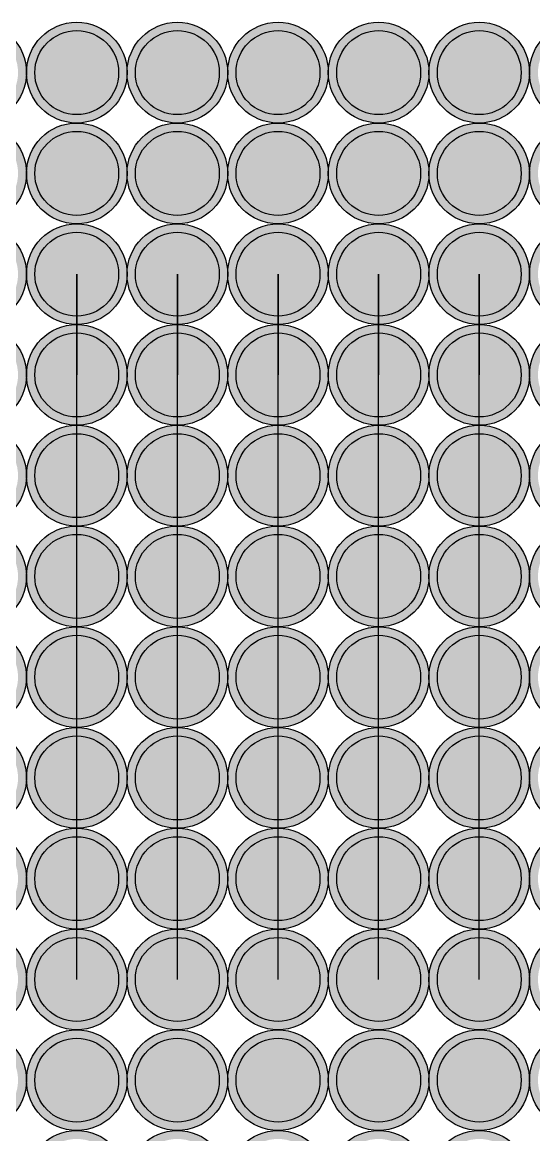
# Model space of a CAD drawing. Header units: inches. Extents: x -713 to 287, y -537 to 251.
# Drawn here: x -363.95 to -356.32, y -408.9 to -392.33 of the extents above; entities that cross this region are included whole.
import ezdxf

# ---------------------------------------------------------------- set-up
doc = ezdxf.new("R2010")
doc.units = ezdxf.units.IN
doc.header["$MEASUREMENT"] = 0

msp = doc.modelspace()

# ---------------------------------------------------------------- hatches: boundary and pattern name
at = {"linetype": 'Continuous'}
h = msp.add_hatch(color=256, dxfattribs=at)
h.set_gradient(color1=(6, 123, 249), one_color=1, tint=1)
h.paths.add_polyline_path([(-365.385, -393.083, 1), (-363.885, -393.083, 1)])
h.paths.add_polyline_path([(-364.01, -393.083, -1), (-365.26, -393.083, -1)], flags=16)
h = msp.add_hatch(color=256, dxfattribs=at)
h.set_gradient(color1=(6, 123, 249), one_color=1, tint=1)
h.paths.add_polyline_path([(-363.885, -393.083, 1), (-362.385, -393.083, 1)])
h.paths.add_polyline_path([(-362.51, -393.083, -1), (-363.76, -393.083, -1)], flags=16)
h = msp.add_hatch(color=256, dxfattribs=at)
h.set_gradient(color1=(6, 123, 249), one_color=1, tint=1)
h.paths.add_polyline_path([(-362.385, -393.083, 1), (-360.885, -393.083, 1)])
h.paths.add_polyline_path([(-361.01, -393.083, -1), (-362.26, -393.083, -1)], flags=16)
h = msp.add_hatch(color=256, dxfattribs=at)
h.set_gradient(color1=(6, 123, 249), one_color=1, tint=1)
h.paths.add_polyline_path([(-360.885, -393.083, 1), (-359.385, -393.083, 1)])
h.paths.add_polyline_path([(-359.51, -393.083, -1), (-360.76, -393.083, -1)], flags=16)
h = msp.add_hatch(color=256, dxfattribs=at)
h.set_gradient(color1=(6, 123, 249), one_color=1, tint=1)
h.paths.add_polyline_path([(-359.385, -393.083, 1), (-357.885, -393.083, 1)])
h.paths.add_polyline_path([(-358.01, -393.083, -1), (-359.26, -393.083, -1)], flags=16)
h = msp.add_hatch(color=256, dxfattribs=at)
h.set_gradient(color1=(6, 123, 249), one_color=1, tint=1)
h.paths.add_polyline_path([(-357.885, -393.083, 1), (-356.385, -393.083, 1)])
h.paths.add_polyline_path([(-356.51, -393.083, -1), (-357.76, -393.083, -1)], flags=16)
h = msp.add_hatch(color=256, dxfattribs=at)
h.set_gradient(color1=(6, 123, 249), one_color=1, tint=1)
h.paths.add_polyline_path([(-356.385, -393.083, 1), (-354.885, -393.083, 1)])
h.paths.add_polyline_path([(-355.01, -393.083, -1), (-356.26, -393.083, -1)], flags=16)
h = msp.add_hatch(color=256, dxfattribs=at)
h.set_gradient(color1=(247, 100, 8), one_color=1, tint=1)
h.paths.add_polyline_path([(-362.51, -393.083, 1), (-363.76, -393.083, 1)])
h = msp.add_hatch(color=256, dxfattribs=at)
h.set_gradient(color1=(247, 100, 8), one_color=1, tint=1)
h.paths.add_polyline_path([(-361.01, -393.083, 1), (-362.26, -393.083, 1)])
h = msp.add_hatch(color=256, dxfattribs=at)
h.set_gradient(color1=(247, 100, 8), one_color=1, tint=1)
h.paths.add_polyline_path([(-359.51, -393.083, 1), (-360.76, -393.083, 1)])
h = msp.add_hatch(color=256, dxfattribs=at)
h.set_gradient(color1=(247, 100, 8), one_color=1, tint=1)
h.paths.add_polyline_path([(-358.01, -393.083, 1), (-359.26, -393.083, 1)])
h = msp.add_hatch(color=256, dxfattribs=at)
h.set_gradient(color1=(247, 100, 8), one_color=1, tint=1)
h.paths.add_polyline_path([(-356.51, -393.083, 1), (-357.76, -393.083, 1)])
h = msp.add_hatch(color=256, dxfattribs=at)
h.set_gradient(color1=(6, 123, 249), one_color=1, tint=1)
h.paths.add_polyline_path([(-365.385, -394.583, 1), (-363.885, -394.583, 1)])
h.paths.add_polyline_path([(-364.01, -394.583, -1), (-365.26, -394.583, -1)], flags=16)
h = msp.add_hatch(color=256, dxfattribs=at)
h.set_gradient(color1=(6, 123, 249), one_color=1, tint=1)
h.paths.add_polyline_path([(-363.885, -394.583, 1), (-362.385, -394.583, 1)])
h.paths.add_polyline_path([(-362.51, -394.583, -1), (-363.76, -394.583, -1)], flags=16)
h = msp.add_hatch(color=256, dxfattribs=at)
h.set_gradient(color1=(6, 123, 249), one_color=1, tint=1)
h.paths.add_polyline_path([(-362.385, -394.583, 1), (-360.885, -394.583, 1)])
h.paths.add_polyline_path([(-361.01, -394.583, -1), (-362.26, -394.583, -1)], flags=16)
h = msp.add_hatch(color=256, dxfattribs=at)
h.set_gradient(color1=(6, 123, 249), one_color=1, tint=1)
h.paths.add_polyline_path([(-360.885, -394.583, 1), (-359.385, -394.583, 1)])
h.paths.add_polyline_path([(-359.51, -394.583, -1), (-360.76, -394.583, -1)], flags=16)
h = msp.add_hatch(color=256, dxfattribs=at)
h.set_gradient(color1=(6, 123, 249), one_color=1, tint=1)
h.paths.add_polyline_path([(-359.385, -394.583, 1), (-357.885, -394.583, 1)])
h.paths.add_polyline_path([(-358.01, -394.583, -1), (-359.26, -394.583, -1)], flags=16)
h = msp.add_hatch(color=256, dxfattribs=at)
h.set_gradient(color1=(6, 123, 249), one_color=1, tint=1)
h.paths.add_polyline_path([(-357.885, -394.583, 1), (-356.385, -394.583, 1)])
h.paths.add_polyline_path([(-356.51, -394.583, -1), (-357.76, -394.583, -1)], flags=16)
h = msp.add_hatch(color=256, dxfattribs=at)
h.set_gradient(color1=(6, 123, 249), one_color=1, tint=1)
h.paths.add_polyline_path([(-356.385, -394.583, 1), (-354.885, -394.583, 1)])
h.paths.add_polyline_path([(-355.01, -394.583, -1), (-356.26, -394.583, -1)], flags=16)
h = msp.add_hatch(color=256, dxfattribs=at)
h.set_gradient(color1=(247, 100, 8), one_color=1, tint=1)
h.paths.add_polyline_path([(-362.51, -394.583, 1), (-363.76, -394.583, 1)])
h = msp.add_hatch(color=256, dxfattribs=at)
h.set_gradient(color1=(247, 100, 8), one_color=1, tint=1)
h.paths.add_polyline_path([(-361.01, -394.583, 1), (-362.26, -394.583, 1)])
h = msp.add_hatch(color=256, dxfattribs=at)
h.set_gradient(color1=(247, 100, 8), one_color=1, tint=1)
h.paths.add_polyline_path([(-359.51, -394.583, 1), (-360.76, -394.583, 1)])
h = msp.add_hatch(color=256, dxfattribs=at)
h.set_gradient(color1=(247, 100, 8), one_color=1, tint=1)
h.paths.add_polyline_path([(-358.01, -394.583, 1), (-359.26, -394.583, 1)])
h = msp.add_hatch(color=256, dxfattribs=at)
h.set_gradient(color1=(247, 100, 8), one_color=1, tint=1)
h.paths.add_polyline_path([(-356.51, -394.583, 1), (-357.76, -394.583, 1)])
h = msp.add_hatch(color=256, dxfattribs=at)
h.set_gradient(color1=(6, 123, 249), one_color=1, tint=1)
h.paths.add_polyline_path([(-365.385, -396.083, 1), (-363.885, -396.083, 1)])
h.paths.add_polyline_path([(-364.01, -396.083, -1), (-365.26, -396.083, -1)], flags=16)
h = msp.add_hatch(color=256, dxfattribs=at)
h.set_gradient(color1=(6, 123, 249), one_color=1, tint=1)
h.paths.add_polyline_path([(-363.885, -396.083, 1), (-362.385, -396.083, 1)])
h.paths.add_polyline_path([(-362.51, -396.083, -1), (-363.76, -396.083, -1)], flags=16)
h = msp.add_hatch(color=256, dxfattribs=at)
h.set_gradient(color1=(6, 123, 249), one_color=1, tint=1)
h.paths.add_polyline_path([(-362.385, -396.083, 1), (-360.885, -396.083, 1)])
h.paths.add_polyline_path([(-361.01, -396.083, -1), (-362.26, -396.083, -1)], flags=16)
h = msp.add_hatch(color=256, dxfattribs=at)
h.set_gradient(color1=(6, 123, 249), one_color=1, tint=1)
h.paths.add_polyline_path([(-360.885, -396.083, 1), (-359.385, -396.083, 1)])
h.paths.add_polyline_path([(-359.51, -396.083, -1), (-360.76, -396.083, -1)], flags=16)
h = msp.add_hatch(color=256, dxfattribs=at)
h.set_gradient(color1=(6, 123, 249), one_color=1, tint=1)
h.paths.add_polyline_path([(-359.385, -396.083, 1), (-357.885, -396.083, 1)])
h.paths.add_polyline_path([(-358.01, -396.083, -1), (-359.26, -396.083, -1)], flags=16)
h = msp.add_hatch(color=256, dxfattribs=at)
h.set_gradient(color1=(6, 123, 249), one_color=1, tint=1)
h.paths.add_polyline_path([(-357.885, -396.083, 1), (-356.385, -396.083, 1)])
h.paths.add_polyline_path([(-356.51, -396.083, -1), (-357.76, -396.083, -1)], flags=16)
h = msp.add_hatch(color=256, dxfattribs=at)
h.set_gradient(color1=(6, 123, 249), one_color=1, tint=1)
h.paths.add_polyline_path([(-356.385, -396.083, 1), (-354.885, -396.083, 1)])
h.paths.add_polyline_path([(-355.01, -396.083, -1), (-356.26, -396.083, -1)], flags=16)
h = msp.add_hatch(color=256, dxfattribs=at)
h.set_gradient(color1=(247, 100, 8), one_color=1, tint=1)
h.paths.add_polyline_path([(-362.51, -396.083, 1), (-363.76, -396.083, 1)])
h = msp.add_hatch(color=256, dxfattribs=at)
h.set_gradient(color1=(247, 100, 8), one_color=1, tint=1)
h.paths.add_polyline_path([(-361.01, -396.083, 1), (-362.26, -396.083, 1)])
h = msp.add_hatch(color=256, dxfattribs=at)
h.set_gradient(color1=(247, 100, 8), one_color=1, tint=1)
h.paths.add_polyline_path([(-359.51, -396.083, 1), (-360.76, -396.083, 1)])
h = msp.add_hatch(color=256, dxfattribs=at)
h.set_gradient(color1=(247, 100, 8), one_color=1, tint=1)
h.paths.add_polyline_path([(-358.01, -396.083, 1), (-359.26, -396.083, 1)])
h = msp.add_hatch(color=256, dxfattribs=at)
h.set_gradient(color1=(247, 100, 8), one_color=1, tint=1)
h.paths.add_polyline_path([(-356.51, -396.083, 1), (-357.76, -396.083, 1)])
h = msp.add_hatch(color=256, dxfattribs=at)
h.set_gradient(color1=(6, 123, 249), one_color=1, tint=1)
h.paths.add_polyline_path([(-365.385, -397.583, 1), (-363.885, -397.583, 1)])
h.paths.add_polyline_path([(-364.01, -397.583, -1), (-365.26, -397.583, -1)], flags=16)
h = msp.add_hatch(color=256, dxfattribs=at)
h.set_gradient(color1=(6, 123, 249), one_color=1, tint=1)
h.paths.add_polyline_path([(-363.885, -397.583, 1), (-362.385, -397.583, 1)])
h.paths.add_polyline_path([(-362.51, -397.583, -1), (-363.76, -397.583, -1)], flags=16)
h = msp.add_hatch(color=256, dxfattribs=at)
h.set_gradient(color1=(6, 123, 249), one_color=1, tint=1)
h.paths.add_polyline_path([(-362.385, -397.583, 1), (-360.885, -397.583, 1)])
h.paths.add_polyline_path([(-361.01, -397.583, -1), (-362.26, -397.583, -1)], flags=16)
h = msp.add_hatch(color=256, dxfattribs=at)
h.set_gradient(color1=(6, 123, 249), one_color=1, tint=1)
h.paths.add_polyline_path([(-360.885, -397.583, 1), (-359.385, -397.583, 1)])
h.paths.add_polyline_path([(-359.51, -397.583, -1), (-360.76, -397.583, -1)], flags=16)
h = msp.add_hatch(color=256, dxfattribs=at)
h.set_gradient(color1=(6, 123, 249), one_color=1, tint=1)
h.paths.add_polyline_path([(-359.385, -397.583, 1), (-357.885, -397.583, 1)])
h.paths.add_polyline_path([(-358.01, -397.583, -1), (-359.26, -397.583, -1)], flags=16)
h = msp.add_hatch(color=256, dxfattribs=at)
h.set_gradient(color1=(6, 123, 249), one_color=1, tint=1)
h.paths.add_polyline_path([(-357.885, -397.583, 1), (-356.385, -397.583, 1)])
h.paths.add_polyline_path([(-356.51, -397.583, -1), (-357.76, -397.583, -1)], flags=16)
h = msp.add_hatch(color=256, dxfattribs=at)
h.set_gradient(color1=(6, 123, 249), one_color=1, tint=1)
h.paths.add_polyline_path([(-356.385, -397.583, 1), (-354.885, -397.583, 1)])
h.paths.add_polyline_path([(-355.01, -397.583, -1), (-356.26, -397.583, -1)], flags=16)
h = msp.add_hatch(color=256, dxfattribs=at)
h.set_gradient(color1=(247, 100, 8), one_color=1, tint=1)
h.paths.add_polyline_path([(-362.51, -397.583, 1), (-363.76, -397.583, 1)])
h = msp.add_hatch(color=256, dxfattribs=at)
h.set_gradient(color1=(247, 100, 8), one_color=1, tint=1)
h.paths.add_polyline_path([(-361.01, -397.583, 1), (-362.26, -397.583, 1)])
h = msp.add_hatch(color=256, dxfattribs=at)
h.set_gradient(color1=(247, 100, 8), one_color=1, tint=1)
h.paths.add_polyline_path([(-359.51, -397.583, 1), (-360.76, -397.583, 1)])
h = msp.add_hatch(color=256, dxfattribs=at)
h.set_gradient(color1=(247, 100, 8), one_color=1, tint=1)
h.paths.add_polyline_path([(-358.01, -397.583, 1), (-359.26, -397.583, 1)])
h = msp.add_hatch(color=256, dxfattribs=at)
h.set_gradient(color1=(247, 100, 8), one_color=1, tint=1)
h.paths.add_polyline_path([(-356.51, -397.583, 1), (-357.76, -397.583, 1)])
h = msp.add_hatch(color=256, dxfattribs=at)
h.set_gradient(color1=(6, 123, 249), one_color=1, tint=1)
h.paths.add_polyline_path([(-365.385, -399.083, 1), (-363.885, -399.083, 1)])
h.paths.add_polyline_path([(-364.01, -399.083, -1), (-365.26, -399.083, -1)], flags=16)
h = msp.add_hatch(color=256, dxfattribs=at)
h.set_gradient(color1=(6, 123, 249), one_color=1, tint=1)
h.paths.add_polyline_path([(-363.885, -399.083, 1), (-362.385, -399.083, 1)])
h.paths.add_polyline_path([(-362.51, -399.083, -1), (-363.76, -399.083, -1)], flags=16)
h = msp.add_hatch(color=256, dxfattribs=at)
h.set_gradient(color1=(247, 100, 8), one_color=1, tint=1)
h.paths.add_polyline_path([(-362.51, -399.083, 1), (-363.76, -399.083, 1)])
h = msp.add_hatch(color=256, dxfattribs=at)
h.set_gradient(color1=(6, 123, 249), one_color=1, tint=1)
h.paths.add_polyline_path([(-362.385, -399.083, 1), (-360.885, -399.083, 1)])
h.paths.add_polyline_path([(-361.01, -399.083, -1), (-362.26, -399.083, -1)], flags=16)
h = msp.add_hatch(color=256, dxfattribs=at)
h.set_gradient(color1=(247, 100, 8), one_color=1, tint=1)
h.paths.add_polyline_path([(-361.01, -399.083, 1), (-362.26, -399.083, 1)])
h = msp.add_hatch(color=256, dxfattribs=at)
h.set_gradient(color1=(6, 123, 249), one_color=1, tint=1)
h.paths.add_polyline_path([(-360.885, -399.083, 1), (-359.385, -399.083, 1)])
h.paths.add_polyline_path([(-359.51, -399.083, -1), (-360.76, -399.083, -1)], flags=16)
h = msp.add_hatch(color=256, dxfattribs=at)
h.set_gradient(color1=(247, 100, 8), one_color=1, tint=1)
h.paths.add_polyline_path([(-359.51, -399.083, 1), (-360.76, -399.083, 1)])
h = msp.add_hatch(color=256, dxfattribs=at)
h.set_gradient(color1=(6, 123, 249), one_color=1, tint=1)
h.paths.add_polyline_path([(-359.385, -399.083, 1), (-357.885, -399.083, 1)])
h.paths.add_polyline_path([(-358.01, -399.083, -1), (-359.26, -399.083, -1)], flags=16)
h = msp.add_hatch(color=256, dxfattribs=at)
h.set_gradient(color1=(247, 100, 8), one_color=1, tint=1)
h.paths.add_polyline_path([(-358.01, -399.083, 1), (-359.26, -399.083, 1)])
h = msp.add_hatch(color=256, dxfattribs=at)
h.set_gradient(color1=(6, 123, 249), one_color=1, tint=1)
h.paths.add_polyline_path([(-357.885, -399.083, 1), (-356.385, -399.083, 1)])
h.paths.add_polyline_path([(-356.51, -399.083, -1), (-357.76, -399.083, -1)], flags=16)
h = msp.add_hatch(color=256, dxfattribs=at)
h.set_gradient(color1=(247, 100, 8), one_color=1, tint=1)
h.paths.add_polyline_path([(-356.51, -399.083, 1), (-357.76, -399.083, 1)])
h = msp.add_hatch(color=256, dxfattribs=at)
h.set_gradient(color1=(6, 123, 249), one_color=1, tint=1)
h.paths.add_polyline_path([(-356.385, -399.083, 1), (-354.885, -399.083, 1)])
h.paths.add_polyline_path([(-355.01, -399.083, -1), (-356.26, -399.083, -1)], flags=16)
h = msp.add_hatch(color=256, dxfattribs=at)
h.set_gradient(color1=(6, 123, 249), one_color=1, tint=1)
h.paths.add_polyline_path([(-365.385, -400.583, 1), (-363.885, -400.583, 1)])
h.paths.add_polyline_path([(-364.01, -400.583, -1), (-365.26, -400.583, -1)], flags=16)
h = msp.add_hatch(color=256, dxfattribs=at)
h.set_gradient(color1=(6, 123, 249), one_color=1, tint=1)
h.paths.add_polyline_path([(-363.885, -400.583, 1), (-362.385, -400.583, 1)])
h.paths.add_polyline_path([(-362.51, -400.583, -1), (-363.76, -400.583, -1)], flags=16)
h = msp.add_hatch(color=256, dxfattribs=at)
h.set_gradient(color1=(247, 100, 8), one_color=1, tint=1)
h.paths.add_polyline_path([(-362.51, -400.583, 1), (-363.76, -400.583, 1)])
h = msp.add_hatch(color=256, dxfattribs=at)
h.set_gradient(color1=(6, 123, 249), one_color=1, tint=1)
h.paths.add_polyline_path([(-362.385, -400.583, 1), (-360.885, -400.583, 1)])
h.paths.add_polyline_path([(-361.01, -400.583, -1), (-362.26, -400.583, -1)], flags=16)
h = msp.add_hatch(color=256, dxfattribs=at)
h.set_gradient(color1=(247, 100, 8), one_color=1, tint=1)
h.paths.add_polyline_path([(-361.01, -400.583, 1), (-362.26, -400.583, 1)])
h = msp.add_hatch(color=256, dxfattribs=at)
h.set_gradient(color1=(6, 123, 249), one_color=1, tint=1)
h.paths.add_polyline_path([(-360.885, -400.583, 1), (-359.385, -400.583, 1)])
h.paths.add_polyline_path([(-359.51, -400.583, -1), (-360.76, -400.583, -1)], flags=16)
h = msp.add_hatch(color=256, dxfattribs=at)
h.set_gradient(color1=(247, 100, 8), one_color=1, tint=1)
h.paths.add_polyline_path([(-359.51, -400.583, 1), (-360.76, -400.583, 1)])
h = msp.add_hatch(color=256, dxfattribs=at)
h.set_gradient(color1=(6, 123, 249), one_color=1, tint=1)
h.paths.add_polyline_path([(-359.385, -400.583, 1), (-357.885, -400.583, 1)])
h.paths.add_polyline_path([(-358.01, -400.583, -1), (-359.26, -400.583, -1)], flags=16)
h = msp.add_hatch(color=256, dxfattribs=at)
h.set_gradient(color1=(247, 100, 8), one_color=1, tint=1)
h.paths.add_polyline_path([(-358.01, -400.583, 1), (-359.26, -400.583, 1)])
h = msp.add_hatch(color=256, dxfattribs=at)
h.set_gradient(color1=(6, 123, 249), one_color=1, tint=1)
h.paths.add_polyline_path([(-357.885, -400.583, 1), (-356.385, -400.583, 1)])
h.paths.add_polyline_path([(-356.51, -400.583, -1), (-357.76, -400.583, -1)], flags=16)
h = msp.add_hatch(color=256, dxfattribs=at)
h.set_gradient(color1=(247, 100, 8), one_color=1, tint=1)
h.paths.add_polyline_path([(-356.51, -400.583, 1), (-357.76, -400.583, 1)])
h = msp.add_hatch(color=256, dxfattribs=at)
h.set_gradient(color1=(6, 123, 249), one_color=1, tint=1)
h.paths.add_polyline_path([(-356.385, -400.583, 1), (-354.885, -400.583, 1)])
h.paths.add_polyline_path([(-355.01, -400.583, -1), (-356.26, -400.583, -1)], flags=16)
h = msp.add_hatch(color=256, dxfattribs=at)
h.set_gradient(color1=(6, 123, 249), one_color=1, tint=1)
h.paths.add_polyline_path([(-365.385, -402.083, 1), (-363.885, -402.083, 1)])
h.paths.add_polyline_path([(-364.01, -402.083, -1), (-365.26, -402.083, -1)], flags=16)
h = msp.add_hatch(color=256, dxfattribs=at)
h.set_gradient(color1=(6, 123, 249), one_color=1, tint=1)
h.paths.add_polyline_path([(-363.885, -402.083, 1), (-362.385, -402.083, 1)])
h.paths.add_polyline_path([(-362.51, -402.083, -1), (-363.76, -402.083, -1)], flags=16)
h = msp.add_hatch(color=256, dxfattribs=at)
h.set_gradient(color1=(247, 100, 8), one_color=1, tint=1)
h.paths.add_polyline_path([(-362.51, -402.083, 1), (-363.76, -402.083, 1)])
h = msp.add_hatch(color=256, dxfattribs=at)
h.set_gradient(color1=(6, 123, 249), one_color=1, tint=1)
h.paths.add_polyline_path([(-362.385, -402.083, 1), (-360.885, -402.083, 1)])
h.paths.add_polyline_path([(-361.01, -402.083, -1), (-362.26, -402.083, -1)], flags=16)
h = msp.add_hatch(color=256, dxfattribs=at)
h.set_gradient(color1=(247, 100, 8), one_color=1, tint=1)
h.paths.add_polyline_path([(-361.01, -402.083, 1), (-362.26, -402.083, 1)])
h = msp.add_hatch(color=256, dxfattribs=at)
h.set_gradient(color1=(6, 123, 249), one_color=1, tint=1)
h.paths.add_polyline_path([(-360.885, -402.083, 1), (-359.385, -402.083, 1)])
h.paths.add_polyline_path([(-359.51, -402.083, -1), (-360.76, -402.083, -1)], flags=16)
h = msp.add_hatch(color=256, dxfattribs=at)
h.set_gradient(color1=(247, 100, 8), one_color=1, tint=1)
h.paths.add_polyline_path([(-359.51, -402.083, 1), (-360.76, -402.083, 1)])
h = msp.add_hatch(color=256, dxfattribs=at)
h.set_gradient(color1=(6, 123, 249), one_color=1, tint=1)
h.paths.add_polyline_path([(-359.385, -402.083, 1), (-357.885, -402.083, 1)])
h.paths.add_polyline_path([(-358.01, -402.083, -1), (-359.26, -402.083, -1)], flags=16)
h = msp.add_hatch(color=256, dxfattribs=at)
h.set_gradient(color1=(247, 100, 8), one_color=1, tint=1)
h.paths.add_polyline_path([(-358.01, -402.083, 1), (-359.26, -402.083, 1)])
h = msp.add_hatch(color=256, dxfattribs=at)
h.set_gradient(color1=(6, 123, 249), one_color=1, tint=1)
h.paths.add_polyline_path([(-357.885, -402.083, 1), (-356.385, -402.083, 1)])
h.paths.add_polyline_path([(-356.51, -402.083, -1), (-357.76, -402.083, -1)], flags=16)
h = msp.add_hatch(color=256, dxfattribs=at)
h.set_gradient(color1=(247, 100, 8), one_color=1, tint=1)
h.paths.add_polyline_path([(-356.51, -402.083, 1), (-357.76, -402.083, 1)])
h = msp.add_hatch(color=256, dxfattribs=at)
h.set_gradient(color1=(6, 123, 249), one_color=1, tint=1)
h.paths.add_polyline_path([(-356.385, -402.083, 1), (-354.885, -402.083, 1)])
h.paths.add_polyline_path([(-355.01, -402.083, -1), (-356.26, -402.083, -1)], flags=16)
h = msp.add_hatch(color=256, dxfattribs=at)
h.set_gradient(color1=(6, 123, 249), one_color=1, tint=1)
h.paths.add_polyline_path([(-365.385, -403.583, 1), (-363.885, -403.583, 1)])
h.paths.add_polyline_path([(-364.01, -403.583, -1), (-365.26, -403.583, -1)], flags=16)
h = msp.add_hatch(color=256, dxfattribs=at)
h.set_gradient(color1=(6, 123, 249), one_color=1, tint=1)
h.paths.add_polyline_path([(-363.885, -403.583, 1), (-362.385, -403.583, 1)])
h.paths.add_polyline_path([(-362.51, -403.583, -1), (-363.76, -403.583, -1)], flags=16)
h = msp.add_hatch(color=256, dxfattribs=at)
h.set_gradient(color1=(247, 100, 8), one_color=1, tint=1)
h.paths.add_polyline_path([(-362.51, -403.583, 1), (-363.76, -403.583, 1)])
h = msp.add_hatch(color=256, dxfattribs=at)
h.set_gradient(color1=(6, 123, 249), one_color=1, tint=1)
h.paths.add_polyline_path([(-362.385, -403.583, 1), (-360.885, -403.583, 1)])
h.paths.add_polyline_path([(-361.01, -403.583, -1), (-362.26, -403.583, -1)], flags=16)
h = msp.add_hatch(color=256, dxfattribs=at)
h.set_gradient(color1=(247, 100, 8), one_color=1, tint=1)
h.paths.add_polyline_path([(-361.01, -403.583, 1), (-362.26, -403.583, 1)])
h = msp.add_hatch(color=256, dxfattribs=at)
h.set_gradient(color1=(6, 123, 249), one_color=1, tint=1)
h.paths.add_polyline_path([(-360.885, -403.583, 1), (-359.385, -403.583, 1)])
h.paths.add_polyline_path([(-359.51, -403.583, -1), (-360.76, -403.583, -1)], flags=16)
h = msp.add_hatch(color=256, dxfattribs=at)
h.set_gradient(color1=(247, 100, 8), one_color=1, tint=1)
h.paths.add_polyline_path([(-359.51, -403.583, 1), (-360.76, -403.583, 1)])
h = msp.add_hatch(color=256, dxfattribs=at)
h.set_gradient(color1=(6, 123, 249), one_color=1, tint=1)
h.paths.add_polyline_path([(-359.385, -403.583, 1), (-357.885, -403.583, 1)])
h.paths.add_polyline_path([(-358.01, -403.583, -1), (-359.26, -403.583, -1)], flags=16)
h = msp.add_hatch(color=256, dxfattribs=at)
h.set_gradient(color1=(247, 100, 8), one_color=1, tint=1)
h.paths.add_polyline_path([(-358.01, -403.583, 1), (-359.26, -403.583, 1)])
h = msp.add_hatch(color=256, dxfattribs=at)
h.set_gradient(color1=(6, 123, 249), one_color=1, tint=1)
h.paths.add_polyline_path([(-357.885, -403.583, 1), (-356.385, -403.583, 1)])
h.paths.add_polyline_path([(-356.51, -403.583, -1), (-357.76, -403.583, -1)], flags=16)
h = msp.add_hatch(color=256, dxfattribs=at)
h.set_gradient(color1=(247, 100, 8), one_color=1, tint=1)
h.paths.add_polyline_path([(-356.51, -403.583, 1), (-357.76, -403.583, 1)])
h = msp.add_hatch(color=256, dxfattribs=at)
h.set_gradient(color1=(6, 123, 249), one_color=1, tint=1)
h.paths.add_polyline_path([(-356.385, -403.583, 1), (-354.885, -403.583, 1)])
h.paths.add_polyline_path([(-355.01, -403.583, -1), (-356.26, -403.583, -1)], flags=16)
h = msp.add_hatch(color=256, dxfattribs=at)
h.set_gradient(color1=(6, 123, 249), one_color=1, tint=1)
h.paths.add_polyline_path([(-365.385, -405.083, 1), (-363.885, -405.083, 1)])
h.paths.add_polyline_path([(-364.01, -405.083, -1), (-365.26, -405.083, -1)], flags=16)
h = msp.add_hatch(color=256, dxfattribs=at)
h.set_gradient(color1=(6, 123, 249), one_color=1, tint=1)
h.paths.add_polyline_path([(-363.885, -405.083, 1), (-362.385, -405.083, 1)])
h.paths.add_polyline_path([(-362.51, -405.083, -1), (-363.76, -405.083, -1)], flags=16)
h = msp.add_hatch(color=256, dxfattribs=at)
h.set_gradient(color1=(6, 123, 249), one_color=1, tint=1)
h.paths.add_polyline_path([(-362.385, -405.083, 1), (-360.885, -405.083, 1)])
h.paths.add_polyline_path([(-361.01, -405.083, -1), (-362.26, -405.083, -1)], flags=16)
h = msp.add_hatch(color=256, dxfattribs=at)
h.set_gradient(color1=(6, 123, 249), one_color=1, tint=1)
h.paths.add_polyline_path([(-360.885, -405.083, 1), (-359.385, -405.083, 1)])
h.paths.add_polyline_path([(-359.51, -405.083, -1), (-360.76, -405.083, -1)], flags=16)
h = msp.add_hatch(color=256, dxfattribs=at)
h.set_gradient(color1=(6, 123, 249), one_color=1, tint=1)
h.paths.add_polyline_path([(-359.385, -405.083, 1), (-357.885, -405.083, 1)])
h.paths.add_polyline_path([(-358.01, -405.083, -1), (-359.26, -405.083, -1)], flags=16)
h = msp.add_hatch(color=256, dxfattribs=at)
h.set_gradient(color1=(6, 123, 249), one_color=1, tint=1)
h.paths.add_polyline_path([(-357.885, -405.083, 1), (-356.385, -405.083, 1)])
h.paths.add_polyline_path([(-356.51, -405.083, -1), (-357.76, -405.083, -1)], flags=16)
h = msp.add_hatch(color=256, dxfattribs=at)
h.set_gradient(color1=(6, 123, 249), one_color=1, tint=1)
h.paths.add_polyline_path([(-356.385, -405.083, 1), (-354.885, -405.083, 1)])
h.paths.add_polyline_path([(-355.01, -405.083, -1), (-356.26, -405.083, -1)], flags=16)
h = msp.add_hatch(color=256, dxfattribs=at)
h.set_gradient(color1=(247, 100, 8), one_color=1, tint=1)
h.paths.add_polyline_path([(-362.51, -405.083, 1), (-363.76, -405.083, 1)])
h = msp.add_hatch(color=256, dxfattribs=at)
h.set_gradient(color1=(247, 100, 8), one_color=1, tint=1)
h.paths.add_polyline_path([(-361.01, -405.083, 1), (-362.26, -405.083, 1)])
h = msp.add_hatch(color=256, dxfattribs=at)
h.set_gradient(color1=(247, 100, 8), one_color=1, tint=1)
h.paths.add_polyline_path([(-359.51, -405.083, 1), (-360.76, -405.083, 1)])
h = msp.add_hatch(color=256, dxfattribs=at)
h.set_gradient(color1=(247, 100, 8), one_color=1, tint=1)
h.paths.add_polyline_path([(-358.01, -405.083, 1), (-359.26, -405.083, 1)])
h = msp.add_hatch(color=256, dxfattribs=at)
h.set_gradient(color1=(247, 100, 8), one_color=1, tint=1)
h.paths.add_polyline_path([(-356.51, -405.083, 1), (-357.76, -405.083, 1)])
h = msp.add_hatch(color=256, dxfattribs=at)
h.set_gradient(color1=(6, 123, 249), one_color=1, tint=1)
h.paths.add_polyline_path([(-365.385, -406.583, 1), (-363.885, -406.583, 1)])
h.paths.add_polyline_path([(-364.01, -406.583, -1), (-365.26, -406.583, -1)], flags=16)
h = msp.add_hatch(color=256, dxfattribs=at)
h.set_gradient(color1=(6, 123, 249), one_color=1, tint=1)
h.paths.add_polyline_path([(-363.885, -406.583, 1), (-362.385, -406.583, 1)])
h.paths.add_polyline_path([(-362.51, -406.583, -1), (-363.76, -406.583, -1)], flags=16)
h = msp.add_hatch(color=256, dxfattribs=at)
h.set_gradient(color1=(6, 123, 249), one_color=1, tint=1)
h.paths.add_polyline_path([(-362.385, -406.583, 1), (-360.885, -406.583, 1)])
h.paths.add_polyline_path([(-361.01, -406.583, -1), (-362.26, -406.583, -1)], flags=16)
h = msp.add_hatch(color=256, dxfattribs=at)
h.set_gradient(color1=(6, 123, 249), one_color=1, tint=1)
h.paths.add_polyline_path([(-360.885, -406.583, 1), (-359.385, -406.583, 1)])
h.paths.add_polyline_path([(-359.51, -406.583, -1), (-360.76, -406.583, -1)], flags=16)
h = msp.add_hatch(color=256, dxfattribs=at)
h.set_gradient(color1=(6, 123, 249), one_color=1, tint=1)
h.paths.add_polyline_path([(-359.385, -406.583, 1), (-357.885, -406.583, 1)])
h.paths.add_polyline_path([(-358.01, -406.583, -1), (-359.26, -406.583, -1)], flags=16)
h = msp.add_hatch(color=256, dxfattribs=at)
h.set_gradient(color1=(6, 123, 249), one_color=1, tint=1)
h.paths.add_polyline_path([(-357.885, -406.583, 1), (-356.385, -406.583, 1)])
h.paths.add_polyline_path([(-356.51, -406.583, -1), (-357.76, -406.583, -1)], flags=16)
h = msp.add_hatch(color=256, dxfattribs=at)
h.set_gradient(color1=(6, 123, 249), one_color=1, tint=1)
h.paths.add_polyline_path([(-356.385, -406.583, 1), (-354.885, -406.583, 1)])
h.paths.add_polyline_path([(-355.01, -406.583, -1), (-356.26, -406.583, -1)], flags=16)
h = msp.add_hatch(color=256, dxfattribs=at)
h.set_gradient(color1=(247, 100, 8), one_color=1, tint=1)
h.paths.add_polyline_path([(-362.51, -406.583, 1), (-363.76, -406.583, 1)])
h = msp.add_hatch(color=256, dxfattribs=at)
h.set_gradient(color1=(247, 100, 8), one_color=1, tint=1)
h.paths.add_polyline_path([(-361.01, -406.583, 1), (-362.26, -406.583, 1)])
h = msp.add_hatch(color=256, dxfattribs=at)
h.set_gradient(color1=(247, 100, 8), one_color=1, tint=1)
h.paths.add_polyline_path([(-359.51, -406.583, 1), (-360.76, -406.583, 1)])
h = msp.add_hatch(color=256, dxfattribs=at)
h.set_gradient(color1=(247, 100, 8), one_color=1, tint=1)
h.paths.add_polyline_path([(-358.01, -406.583, 1), (-359.26, -406.583, 1)])
h = msp.add_hatch(color=256, dxfattribs=at)
h.set_gradient(color1=(247, 100, 8), one_color=1, tint=1)
h.paths.add_polyline_path([(-356.51, -406.583, 1), (-357.76, -406.583, 1)])
h = msp.add_hatch(color=256, dxfattribs=at)
h.set_gradient(color1=(6, 123, 249), one_color=1, tint=1)
h.paths.add_polyline_path([(-365.385, -408.083, 1), (-363.885, -408.083, 1)])
h.paths.add_polyline_path([(-364.01, -408.083, -1), (-365.26, -408.083, -1)], flags=16)
h = msp.add_hatch(color=256, dxfattribs=at)
h.set_gradient(color1=(6, 123, 249), one_color=1, tint=1)
h.paths.add_polyline_path([(-363.885, -408.083, 1), (-362.385, -408.083, 1)])
h.paths.add_polyline_path([(-362.51, -408.083, -1), (-363.76, -408.083, -1)], flags=16)
h = msp.add_hatch(color=256, dxfattribs=at)
h.set_gradient(color1=(6, 123, 249), one_color=1, tint=1)
h.paths.add_polyline_path([(-362.385, -408.083, 1), (-360.885, -408.083, 1)])
h.paths.add_polyline_path([(-361.01, -408.083, -1), (-362.26, -408.083, -1)], flags=16)
h = msp.add_hatch(color=256, dxfattribs=at)
h.set_gradient(color1=(6, 123, 249), one_color=1, tint=1)
h.paths.add_polyline_path([(-360.885, -408.083, 1), (-359.385, -408.083, 1)])
h.paths.add_polyline_path([(-359.51, -408.083, -1), (-360.76, -408.083, -1)], flags=16)
h = msp.add_hatch(color=256, dxfattribs=at)
h.set_gradient(color1=(6, 123, 249), one_color=1, tint=1)
h.paths.add_polyline_path([(-359.385, -408.083, 1), (-357.885, -408.083, 1)])
h.paths.add_polyline_path([(-358.01, -408.083, -1), (-359.26, -408.083, -1)], flags=16)
h = msp.add_hatch(color=256, dxfattribs=at)
h.set_gradient(color1=(6, 123, 249), one_color=1, tint=1)
h.paths.add_polyline_path([(-357.885, -408.083, 1), (-356.385, -408.083, 1)])
h.paths.add_polyline_path([(-356.51, -408.083, -1), (-357.76, -408.083, -1)], flags=16)
h = msp.add_hatch(color=256, dxfattribs=at)
h.set_gradient(color1=(6, 123, 249), one_color=1, tint=1)
h.paths.add_polyline_path([(-356.385, -408.083, 1), (-354.885, -408.083, 1)])
h.paths.add_polyline_path([(-355.01, -408.083, -1), (-356.26, -408.083, -1)], flags=16)
h = msp.add_hatch(color=256, dxfattribs=at)
h.set_gradient(color1=(247, 100, 8), one_color=1, tint=1)
h.paths.add_polyline_path([(-362.51, -408.083, 1), (-363.76, -408.083, 1)])
h = msp.add_hatch(color=256, dxfattribs=at)
h.set_gradient(color1=(247, 100, 8), one_color=1, tint=1)
h.paths.add_polyline_path([(-361.01, -408.083, 1), (-362.26, -408.083, 1)])
h = msp.add_hatch(color=256, dxfattribs=at)
h.set_gradient(color1=(247, 100, 8), one_color=1, tint=1)
h.paths.add_polyline_path([(-359.51, -408.083, 1), (-360.76, -408.083, 1)])
h = msp.add_hatch(color=256, dxfattribs=at)
h.set_gradient(color1=(247, 100, 8), one_color=1, tint=1)
h.paths.add_polyline_path([(-358.01, -408.083, 1), (-359.26, -408.083, 1)])
h = msp.add_hatch(color=256, dxfattribs=at)
h.set_gradient(color1=(247, 100, 8), one_color=1, tint=1)
h.paths.add_polyline_path([(-356.51, -408.083, 1), (-357.76, -408.083, 1)])
h = msp.add_hatch(color=256, dxfattribs=at)
h.set_gradient(color1=(6, 123, 249), one_color=1, tint=1)
h.paths.add_polyline_path([(-365.385, -409.583, 1), (-363.885, -409.583, 1)])
h.paths.add_polyline_path([(-364.01, -409.583, -1), (-365.26, -409.583, -1)], flags=16)
h = msp.add_hatch(color=256, dxfattribs=at)
h.set_gradient(color1=(6, 123, 249), one_color=1, tint=1)
h.paths.add_polyline_path([(-363.885, -409.583, 1), (-362.385, -409.583, 1)])
h.paths.add_polyline_path([(-362.51, -409.583, -1), (-363.76, -409.583, -1)], flags=16)
h = msp.add_hatch(color=256, dxfattribs=at)
h.set_gradient(color1=(6, 123, 249), one_color=1, tint=1)
h.paths.add_polyline_path([(-362.385, -409.583, 1), (-360.885, -409.583, 1)])
h.paths.add_polyline_path([(-361.01, -409.583, -1), (-362.26, -409.583, -1)], flags=16)
h = msp.add_hatch(color=256, dxfattribs=at)
h.set_gradient(color1=(6, 123, 249), one_color=1, tint=1)
h.paths.add_polyline_path([(-360.885, -409.583, 1), (-359.385, -409.583, 1)])
h.paths.add_polyline_path([(-359.51, -409.583, -1), (-360.76, -409.583, -1)], flags=16)
h = msp.add_hatch(color=256, dxfattribs=at)
h.set_gradient(color1=(6, 123, 249), one_color=1, tint=1)
h.paths.add_polyline_path([(-359.385, -409.583, 1), (-357.885, -409.583, 1)])
h.paths.add_polyline_path([(-358.01, -409.583, -1), (-359.26, -409.583, -1)], flags=16)
h = msp.add_hatch(color=256, dxfattribs=at)
h.set_gradient(color1=(6, 123, 249), one_color=1, tint=1)
h.paths.add_polyline_path([(-357.885, -409.583, 1), (-356.385, -409.583, 1)])
h.paths.add_polyline_path([(-356.51, -409.583, -1), (-357.76, -409.583, -1)], flags=16)
h = msp.add_hatch(color=256, dxfattribs=at)
h.set_gradient(color1=(6, 123, 249), one_color=1, tint=1)
h.paths.add_polyline_path([(-356.385, -409.583, 1), (-354.885, -409.583, 1)])
h.paths.add_polyline_path([(-355.01, -409.583, -1), (-356.26, -409.583, -1)], flags=16)

# ---------------------------------------------------------------- linework, layer by layer
for p, q in [((-363.135, -397.583), (-363.135, -396.083)), ((-363.135, -396.083), (-363.135, -397.583)), ((-361.635, -397.583), (-361.635, -396.083)), ((-361.635, -396.083), (-361.635, -397.583)), ((-360.135, -397.583), (-360.135, -396.083)), ((-360.135, -396.083), (-360.135, -397.583)), ((-358.635, -397.583), (-358.635, -396.083)), ((-358.635, -396.083), (-358.635, -397.583)), ((-357.135, -397.583), (-357.135, -396.083)), ((-357.135, -396.083), (-357.135, -397.583)), ((-363.135, -399.083), (-363.135, -397.583)), ((-361.635, -399.083), (-361.635, -397.583)), ((-360.135, -399.083), (-360.135, -397.583)), ((-358.635, -399.083), (-358.635, -397.583)), ((-357.135, -399.083), (-357.135, -397.583)), ((-363.135, -400.583), (-363.135, -399.083)), ((-361.635, -400.583), (-361.635, -399.083)), ((-360.135, -400.583), (-360.135, -399.083)), ((-358.635, -400.583), (-358.635, -399.083)), ((-357.135, -400.583), (-357.135, -399.083)), ((-363.135, -402.083), (-363.135, -400.583)), ((-361.635, -402.083), (-361.635, -400.583)), ((-360.135, -402.083), (-360.135, -400.583)), ((-358.635, -402.083), (-358.635, -400.583)), ((-357.135, -402.083), (-357.135, -400.583)), ((-363.135, -403.583), (-363.135, -402.083)), ((-361.635, -403.583), (-361.635, -402.083)), ((-360.135, -403.583), (-360.135, -402.083)), ((-358.635, -403.583), (-358.635, -402.083)), ((-357.135, -403.583), (-357.135, -402.083)), ((-363.135, -405.083), (-363.135, -403.583)), ((-361.635, -405.083), (-361.635, -403.583)), ((-360.135, -405.083), (-360.135, -403.583)), ((-358.635, -405.083), (-358.635, -403.583)), ((-357.135, -405.083), (-357.135, -403.583)), ((-363.135, -406.583), (-363.135, -405.083)), ((-361.635, -406.583), (-361.635, -405.083)), ((-360.135, -406.583), (-360.135, -405.083)), ((-358.635, -406.583), (-358.635, -405.083)), ((-357.135, -406.583), (-357.135, -405.083))]:
    msp.add_line(p, q, dxfattribs=at)
for centre, radius in [((-364.635, -393.083), 0.75), ((-363.135, -393.083), 0.75), ((-361.635, -393.083), 0.75), ((-360.135, -393.083), 0.75), ((-358.635, -393.083), 0.75), ((-357.135, -393.083), 0.75), ((-355.635, -393.083), 0.75), ((-363.135, -393.083), 0.625), ((-361.635, -393.083), 0.625), ((-360.135, -393.083), 0.625), ((-358.635, -393.083), 0.625), ((-357.135, -393.083), 0.625), ((-364.635, -394.583), 0.75), ((-363.135, -394.583), 0.75), ((-361.635, -394.583), 0.75), ((-360.135, -394.583), 0.75), ((-358.635, -394.583), 0.75), ((-357.135, -394.583), 0.75), ((-355.635, -394.583), 0.75), ((-363.135, -394.583), 0.625), ((-361.635, -394.583), 0.625), ((-360.135, -394.583), 0.625), ((-358.635, -394.583), 0.625), ((-357.135, -394.583), 0.625), ((-364.635, -396.083), 0.75), ((-363.135, -396.083), 0.75), ((-361.635, -396.083), 0.75), ((-360.135, -396.083), 0.75), ((-358.635, -396.083), 0.75), ((-357.135, -396.083), 0.75), ((-355.635, -396.083), 0.75), ((-363.135, -396.083), 0.625), ((-361.635, -396.083), 0.625), ((-360.135, -396.083), 0.625), ((-358.635, -396.083), 0.625), ((-357.135, -396.083), 0.625), ((-364.635, -397.583), 0.75), ((-363.135, -397.583), 0.75), ((-361.635, -397.583), 0.75), ((-360.135, -397.583), 0.75), ((-358.635, -397.583), 0.75), ((-357.135, -397.583), 0.75), ((-355.635, -397.583), 0.75), ((-363.135, -397.583), 0.625), ((-361.635, -397.583), 0.625), ((-360.135, -397.583), 0.625), ((-358.635, -397.583), 0.625), ((-357.135, -397.583), 0.625), ((-364.635, -399.083), 0.75), ((-363.135, -399.083), 0.75), ((-363.135, -399.083), 0.625), ((-361.635, -399.083), 0.75), ((-361.635, -399.083), 0.625), ((-360.135, -399.083), 0.75), ((-360.135, -399.083), 0.625), ((-358.635, -399.083), 0.75), ((-358.635, -399.083), 0.625), ((-357.135, -399.083), 0.75), ((-357.135, -399.083), 0.625), ((-355.635, -399.083), 0.75), ((-364.635, -400.583), 0.75), ((-363.135, -400.583), 0.75), ((-363.135, -400.583), 0.625), ((-361.635, -400.583), 0.75), ((-361.635, -400.583), 0.625), ((-360.135, -400.583), 0.75), ((-360.135, -400.583), 0.625), ((-358.635, -400.583), 0.75), ((-358.635, -400.583), 0.625), ((-357.135, -400.583), 0.75), ((-357.135, -400.583), 0.625), ((-355.635, -400.583), 0.75), ((-364.635, -402.083), 0.75), ((-363.135, -402.083), 0.75), ((-363.135, -402.083), 0.625), ((-361.635, -402.083), 0.75), ((-361.635, -402.083), 0.625), ((-360.135, -402.083), 0.75), ((-360.135, -402.083), 0.625), ((-358.635, -402.083), 0.75), ((-358.635, -402.083), 0.625), ((-357.135, -402.083), 0.75), ((-357.135, -402.083), 0.625), ((-355.635, -402.083), 0.75), ((-364.635, -403.583), 0.75), ((-363.135, -403.583), 0.75), ((-363.135, -403.583), 0.625), ((-361.635, -403.583), 0.75), ((-361.635, -403.583), 0.625), ((-360.135, -403.583), 0.75), ((-360.135, -403.583), 0.625), ((-358.635, -403.583), 0.75), ((-358.635, -403.583), 0.625), ((-357.135, -403.583), 0.75), ((-357.135, -403.583), 0.625), ((-355.635, -403.583), 0.75), ((-364.635, -405.083), 0.75), ((-363.135, -405.083), 0.75), ((-361.635, -405.083), 0.75), ((-360.135, -405.083), 0.75), ((-358.635, -405.083), 0.75), ((-357.135, -405.083), 0.75), ((-355.635, -405.083), 0.75), ((-363.135, -405.083), 0.625), ((-361.635, -405.083), 0.625), ((-360.135, -405.083), 0.625), ((-358.635, -405.083), 0.625), ((-357.135, -405.083), 0.625), ((-364.635, -406.583), 0.75), ((-363.135, -406.583), 0.75), ((-361.635, -406.583), 0.75), ((-360.135, -406.583), 0.75), ((-358.635, -406.583), 0.75), ((-357.135, -406.583), 0.75), ((-355.635, -406.583), 0.75), ((-363.135, -406.583), 0.625), ((-361.635, -406.583), 0.625), ((-360.135, -406.583), 0.625), ((-358.635, -406.583), 0.625), ((-357.135, -406.583), 0.625), ((-364.635, -408.083), 0.75), ((-363.135, -408.083), 0.75), ((-361.635, -408.083), 0.75), ((-360.135, -408.083), 0.75), ((-358.635, -408.083), 0.75), ((-357.135, -408.083), 0.75), ((-355.635, -408.083), 0.75), ((-363.135, -408.083), 0.625), ((-361.635, -408.083), 0.625), ((-360.135, -408.083), 0.625), ((-358.635, -408.083), 0.625), ((-357.135, -408.083), 0.625), ((-364.635, -409.583), 0.75), ((-363.135, -409.583), 0.75), ((-361.635, -409.583), 0.75), ((-360.135, -409.583), 0.75), ((-358.635, -409.583), 0.75), ((-357.135, -409.583), 0.75), ((-355.635, -409.583), 0.75)]:
    msp.add_circle(centre, radius, dxfattribs=at)

doc.saveas('drawing.dxf')
